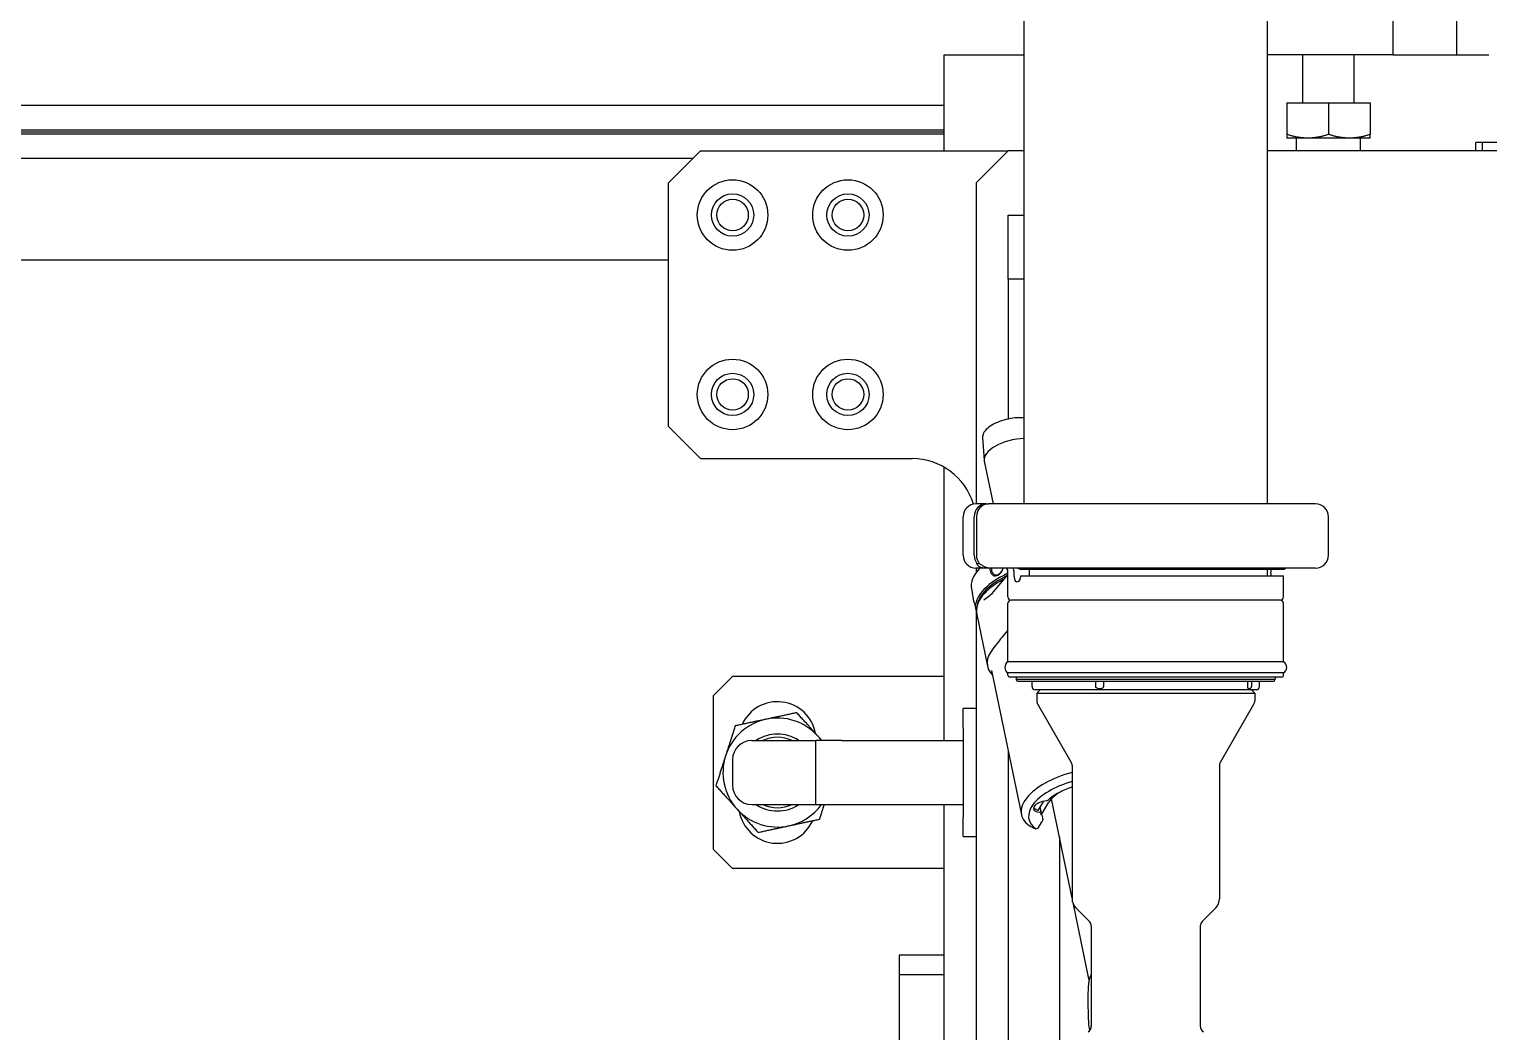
# Model space of a CAD drawing. Header units: millimetres. Extents: x 0 to 7722, y 0 to 5460.
# Drawn here: x 1535.2 to 1762.9, y 1854.4 to 2010.9 of the extents above; entities that cross this region are included whole.
import ezdxf

# ---------------------------------------------------------------- set-up
doc = ezdxf.new("R2010")
doc.units = ezdxf.units.MM
doc.header["$LTSCALE"] = 5
doc.layers.get('0').update_dxf_attribs({"linetype": 'CONTINUOUS'})

msp = doc.modelspace()

# ---------------------------------------------------------------- linework, layer by layer
for p, q in [((1728.408, 1936.801), (1728.408, 2080.801)), ((1690.408, 1936.801), (1690.408, 2021.267)), ((1747.931, 2018.894), (1747.931, 2006.894)), ((1757.931, 2006.894), (1757.931, 2018.894)), ((1677.931, 2006.894), (1690.408, 2006.894)), ((1677.931, 1991.894), (1677.931, 2006.894)), ((1747.931, 2006.894), (1728.408, 2006.894)), ((1733.931, 1999.394), (1733.931, 2006.894)), ((1741.931, 1999.394), (1741.931, 2006.894)), ((1747.931, 2006.894), (1757.931, 2006.894)), ((1757.931, 2006.894), (1762.931, 2006.894)), ((1200.431, 1999.044), (1677.931, 1999.044)), ((1731.431, 1999.394), (1731.431, 1994.474)), ((1731.431, 1999.394), (1737.931, 1999.394)), ((1737.931, 1999.394), (1737.931, 1994.474)), ((1737.931, 1999.394), (1744.431, 1999.394)), ((1744.431, 1999.394), (1744.431, 1994.474)), ((1200.431, 1995.199), (1677.931, 1995.199)), ((1200.431, 1994.894), (1677.931, 1994.894)), ((1200.431, 1994.589), (1677.931, 1994.589)), ((1734.681, 1993.894), (1731.431, 1993.894)), ((1732.931, 1991.894), (1732.931, 1993.894)), ((1741.181, 1993.894), (1734.681, 1993.894)), ((1744.431, 1993.894), (1741.181, 1993.894)), ((1742.931, 1991.894), (1742.931, 1993.894)), ((1761.931, 1993.194), (1760.931, 1993.194)), ((1760.931, 1991.894), (1760.931, 1993.194)), ((1766.814, 1993.194), (1761.931, 1993.194)), ((1761.931, 1991.894), (1761.931, 1993.194)), ((1200.431, 1990.744), (1638.781, 1990.744)), ((1634.931, 1986.894), (1639.931, 1991.894)), ((1639.931, 1991.894), (1687.931, 1991.894)), ((1682.931, 1986.894), (1687.931, 1991.894)), ((1690.408, 1991.894), (1687.931, 1991.894)), ((1787.931, 1991.894), (1728.408, 1991.894)), ((1634.931, 1948.894), (1634.931, 1986.894)), ((1682.931, 1986.894), (1682.931, 1936.801)), ((1687.931, 1981.894), (1690.408, 1981.894)), ((1687.931, 1971.894), (1687.931, 1981.894)), ((1200.431, 1974.894), (1634.931, 1974.894)), ((1690.408, 1971.894), (1687.931, 1971.894)), ((1687.931, 1971.894), (1687.931, 1950.061)), ((1639.931, 1943.894), (1634.931, 1948.894)), ((1683.948, 1947.182), (1684.181, 1943.647)), ((1639.931, 1943.894), (1672.931, 1943.894)), ((1684.202, 1943.497), (1685.587, 1936.801)), ((1677.931, 1899.894), (1677.931, 1942.554)), ((1684.494, 1936.801), (1682.908, 1936.801)), ((1684.494, 1936.801), (1684.853, 1936.801)), ((1735.908, 1936.801), (1684.853, 1936.801)), ((1680.908, 1928.801), (1680.908, 1934.801)), ((1682.627, 1928.801), (1682.627, 1934.801)), ((1682.985, 1934.801), (1682.985, 1928.801)), ((1737.908, 1928.801), (1737.908, 1934.801)), ((1684.225, 1926.801), (1682.908, 1926.801)), ((1682.931, 1926.801), (1682.931, 1926.114)), ((1683.064, 1927.515), (1683.422, 1927.515)), ((1683.505, 1926.801), (1683.276, 1926.541)), ((1685.176, 1926.801), (1684.225, 1926.801)), ((1735.908, 1926.801), (1685.176, 1926.801)), ((1685.652, 1923.092), (1687.908, 1925.746)), ((1687.908, 1922.301), (1687.908, 1926.301)), ((1731.008, 1926.601), (1689.794, 1926.601)), ((1689.887, 1925.601), (1730.908, 1925.601)), ((1728.408, 1925.601), (1728.408, 1926.601)), ((1730.908, 1922.301), (1730.908, 1925.601)), ((1682.202, 1923.551), (1682.365, 1922.763)), ((1682.666, 1921.308), (1682.883, 1920.26)), ((1682.931, 1920.069), (1682.931, 1833.894)), ((1687.908, 1912.167), (1687.908, 1921.301)), ((1730.408, 1921.801), (1688.408, 1921.801)), ((1730.408, 1921.801), (1688.408, 1921.801)), ((1730.908, 1912.167), (1730.908, 1921.301)), ((1683.027, 1919.567), (1684.7, 1911.484)), ((1687.908, 1917.131), (1687.086, 1916.164)), ((1685.344, 1910.835), (1690.004, 1888.319)), ((1730.908, 1912.167), (1687.908, 1912.167)), ((1641.931, 1906.894), (1644.931, 1909.894)), ((1677.931, 1909.894), (1644.931, 1909.894)), ((1730.908, 1910.435), (1687.908, 1910.435)), ((1687.908, 1910.101), (1687.908, 1910.435)), ((1730.608, 1909.801), (1688.208, 1909.801)), ((1689.208, 1909.801), (1689.208, 1909.441)), ((1689.208, 1909.441), (1729.608, 1909.441)), ((1689.382, 1909.141), (1689.208, 1909.441)), ((1689.382, 1909.141), (1729.435, 1909.141)), ((1691.658, 1908.301), (1691.658, 1909.141)), ((1701.601, 1908.301), (1701.601, 1909.141)), ((1702.789, 1909.141), (1702.789, 1908.301)), ((1725.349, 1908.301), (1725.349, 1909.141)), ((1725.878, 1909.141), (1725.878, 1908.301)), ((1727.158, 1908.301), (1727.158, 1909.141)), ((1729.435, 1909.141), (1729.608, 1909.441)), ((1729.608, 1909.801), (1729.608, 1909.441)), ((1730.908, 1910.101), (1730.908, 1910.435)), ((1641.931, 1882.894), (1641.931, 1906.894)), ((1726.658, 1907.801), (1692.158, 1907.801)), ((1692.908, 1907.801), (1692.408, 1907.301)), ((1692.408, 1907.301), (1726.408, 1907.301)), ((1692.408, 1907.301), (1692.408, 1906.069)), ((1725.908, 1907.801), (1726.408, 1907.301)), ((1726.408, 1907.301), (1726.408, 1906.069)), ((1680.931, 1901.894), (1680.931, 1904.894)), ((1682.931, 1904.894), (1680.931, 1904.894)), ((1697.774, 1896.507), (1692.542, 1905.569)), ((1721.042, 1896.507), (1726.274, 1905.569)), ((1680.931, 1901.894), (1680.931, 1887.894)), ((1647.931, 1899.894), (1655.931, 1899.894)), ((1655.931, 1899.894), (1657.931, 1899.894)), ((1657.931, 1889.894), (1657.931, 1899.894)), ((1661.931, 1899.894), (1657.931, 1899.894)), ((1661.931, 1899.894), (1678.931, 1899.894)), ((1678.931, 1899.894), (1680.931, 1899.894)), ((1687.931, 1898.336), (1687.931, 1838.894)), ((1644.931, 1896.894), (1644.931, 1892.894)), ((1697.908, 1896.007), (1697.908, 1875.201)), ((1720.908, 1896.007), (1720.908, 1875.201)), ((1697.908, 1875.289), (1694.7, 1890.791)), ((1647.931, 1889.894), (1655.931, 1889.894)), ((1655.931, 1889.894), (1657.931, 1889.894)), ((1657.931, 1889.894), (1661.931, 1889.894)), ((1661.931, 1889.894), (1678.931, 1889.894)), ((1677.931, 1833.894), (1677.931, 1889.894)), ((1678.931, 1889.894), (1680.931, 1889.894)), ((1692.693, 1889.09), (1693.301, 1890.07)), ((1693.056, 1888.94), (1692.966, 1889.373)), ((1693.113, 1888.36), (1694.301, 1890.273)), ((1693.224, 1888.163), (1693.314, 1887.73)), ((1680.931, 1884.894), (1680.931, 1887.894)), ((1692.271, 1886.099), (1692.598, 1886.23)), ((1692.598, 1886.23), (1693.208, 1887.214)), ((1680.931, 1884.894), (1682.931, 1884.894)), ((1695.931, 1884.844), (1695.931, 1838.894)), ((1644.931, 1879.894), (1641.931, 1882.894)), ((1677.931, 1879.894), (1644.931, 1879.894)), ((1700.512, 1862.707), (1698.106, 1874.334)), ((1700.615, 1871.665), (1698.494, 1873.787)), ((1718.201, 1871.665), (1720.323, 1873.787)), ((1700.908, 1870.958), (1700.908, 1855.301)), ((1717.908, 1870.958), (1717.908, 1855.301)), ((1677.931, 1866.394), (1670.931, 1866.394)), ((1670.931, 1866.394), (1670.931, 1863.394)), ((1670.931, 1863.394), (1677.931, 1863.394)), ((1670.931, 1863.394), (1670.931, 1839.894)), ((1700.525, 1862.496), (1700.453, 1861.72)), ((1700.516, 1855.245), (1700.644, 1854.624))]:
    msp.add_line(p, q)
for centre, radius in [((1644.931, 1981.894), 5.5), ((1662.931, 1981.894), 5.5), ((1644.931, 1981.894), 3.3), ((1644.931, 1981.894), 2.459), ((1662.931, 1981.894), 3.3), ((1662.931, 1981.894), 2.459), ((1644.931, 1953.894), 5.5), ((1662.931, 1953.894), 5.5), ((1644.931, 1953.894), 3.3), ((1662.931, 1953.894), 3.3), ((1644.931, 1953.894), 2.459), ((1662.931, 1953.894), 2.459)]:
    msp.add_circle(centre, radius)
for centre, radius, start, end in [((1672.931, 1933.894), 10, 16.66248, 90), ((1682.908, 1934.801), 2, 90, 180), ((1735.908, 1934.801), 2, 0, 90), ((1682.908, 1928.801), 2, 180, 270), ((1687.408, 1926.301), 0.5, 0, 90), ((1731.408, 1926.301), 0.5, 90, 143.1301), ((1735.908, 1928.801), 2, 270, 0), ((1688.408, 1922.301), 0.5, 180, 270), ((1730.408, 1922.301), 0.5, 270, 0), ((1688.408, 1921.301), 0.5, 90, 180), ((1730.408, 1921.301), 0.5, 0, 90), ((1688.408, 1911.301), 1, 120, 240), ((1730.408, 1911.301), 1, 300, 60), ((1688.208, 1910.101), 0.3, 180, 270), ((1730.608, 1910.101), 0.3, 270, 0), ((1692.158, 1908.301), 0.5, 180, 270), ((1726.658, 1908.301), 0.5, 270, 0), ((1651.931, 1899.894), 6.05, 10.40888, 155.4509), ((1693.408, 1906.069), 1, 180, 210), ((1725.408, 1906.069), 1, 330, 0), ((1651.931, 1894.894), 8.5, 102.09642, 162.09642), ((1651.931, 1894.894), 8.5, 42.09642, 102.09642), ((1647.931, 1896.894), 3, 90, 180), ((1651.931, 1894.894), 6, 56.44269, 123.55731), ((1651.931, 1894.894), 5.5, 65.38002, 114.61998), ((1651.931, 1894.894), 8.5, 36.03188, 42.09642), ((1651.931, 1894.894), 8.5, 162.09642, 222.09642), ((1696.908, 1896.007), 1, 0, 30), ((1721.908, 1896.007), 1, 150, 180), ((1647.931, 1892.894), 3, 180, 270), ((1651.931, 1894.894), 8.5, 222.09642, 282.09642), ((1651.931, 1889.894), 6.05, 190.40888, 335.4509), ((1651.931, 1894.894), 6, 236.44269, 303.55731), ((1651.931, 1894.894), 5.5, 245.38002, 294.61998), ((1651.931, 1894.894), 8.5, 282.09642, 323.96812), ((1699.908, 1875.201), 2, 180, 225), ((1718.908, 1875.201), 2, 315, 0), ((1699.908, 1870.958), 1, 0, 45), ((1718.908, 1870.958), 1, 135, 180), ((1699.908, 1855.301), 1, 300, 0), ((1718.908, 1855.301), 1, 180, 240)]:
    msp.add_arc(centre, radius, start, end)
for centre, major_axis, ratio, start_param, end_param in [((1689.098, 1944.51), (-4.896, -1.013), 0.4667771, 4.3464392, 6.2831853), ((1684.494, 1934.801), (0, 2), 0.9337067, 6.2830373, 7.8538114), ((1684.853, 1934.801), (0, -2), 0.9337067, 3.1414446, 4.7122187), ((1692.974, 1925.78), (-10.772, -2.229), 0.4667771, 5.6792252, 6.2831853), ((1684.494, 1928.801), (0, 2), 0.9335541, 1.570805, 2.2691578), ((1684.852, 1928.801), (0, -2), 0.9335541, 4.7123977, 5.4107505), ((1686.265, 1926.952), (-0.447, -1.167), 0.7146559, 5.1046962, 7.9955983), ((1693.655, 1922.489), (-10.772, -2.229), 0.4667771, 5.1759027, 6.3505293), ((1693.691, 1922.316), (-10.576, -2.189), 0.4667771, 5.20099, 6.1307604), ((1695.471, 1913.713), (-10.772, -2.229), 0.4667771, 5.7437062, 6.5858506), ((1700.286, 1890.446), (-10.282, -2.128), 0.4667771, 4.8483572, 6.6849555), ((1700.465, 1889.58), (-9.303, -1.925), 0.4667771, 4.8932132, 6.6885021), ((1693.65, 1889.58), (-1.763, -0.365), 0.4667771, 4.4598302, 7.2719282), ((1700.322, 1890.273), (6.316, 1.307), 0.4667771, 2.2153335, 2.7242865), ((1693.507, 1890.273), (-1.763, -0.365), 0.4667771, 1.1058707, 1.1641449), ((1700.322, 1890.273), (-7.344, -1.52), 0.4667771, 0.0656356, 0.1803325)]:
    msp.add_ellipse(centre, major_axis=major_axis, ratio=ratio, start_param=start_param, end_param=end_param)
for points, weights in [([(1731.431, 1994.474), (1731.431, 1993.894), (1731.431, 1993.894)], [1.01001874936, 1.04314139574, 1]), ([(1734.681, 1993.894), (1733.173, 1993.894), (1731.431, 1994.474)], [1, 1.04314139574, 1.01001874936]), ([(1737.931, 1994.474), (1736.189, 1993.894), (1734.681, 1993.894)], [1.01001874936, 1.04314139574, 1]), ([(1741.181, 1993.894), (1739.673, 1993.894), (1737.931, 1994.474)], [1, 1.04314139574, 1.01001874936]), ([(1744.431, 1994.474), (1742.689, 1993.894), (1741.181, 1993.894)], [1.01001874936, 1.04314139574, 1]), ([(1744.431, 1993.894), (1744.431, 1993.894), (1744.431, 1994.474)], [1, 1.04314139574, 1.01001874936]), ([(1654.948, 1904.233), (1652.377, 1903.682), (1650.15, 1903.205)], [1, 1.0379548493, 1]), ([(1658.238, 1900.592), (1656.711, 1902.282), (1654.948, 1904.233)], [1, 1.0379548493, 1]), ([(1645.351, 1902.177), (1644.543, 1899.674), (1643.843, 1897.507)], [1, 1.0379548493, 1]), ([(1650.15, 1903.205), (1647.923, 1902.728), (1645.351, 1902.177)], [1, 1.0379548493, 1]), ([(1658.869, 1899.894), (1658.553, 1900.244), (1658.238, 1900.592)], [1.01214207938, 1.00758807657, 1]), ([(1643.843, 1897.507), (1643.143, 1895.339), (1642.334, 1892.837)], [1, 1.0379548493, 1]), ([(1642.334, 1892.837), (1644.097, 1890.885), (1645.624, 1889.195)], [1, 1.0379548493, 1]), ([(1645.624, 1889.195), (1647.151, 1887.505), (1648.914, 1885.554)], [1, 1.0379548493, 1]), ([(1658.511, 1887.611), (1658.898, 1888.81), (1659.248, 1889.894)], [1, 1.01784182173, 1.01890947054]), ([(1648.914, 1885.554), (1651.485, 1886.105), (1653.712, 1886.582)], [1, 1.0379548493, 1]), ([(1653.712, 1886.582), (1655.939, 1887.06), (1658.511, 1887.611)], [1, 1.0379548493, 1]), ([(1700.791, 1863.193), (1700.178, 1862.206), (1700.473, 1855.663)], [1.4755669129, 1.4755669129, 1.28530764608]), ([(1700.908, 1863.333), (1700.846, 1863.281), (1700.791, 1863.193)], [1.47405511864, 1.4755669129, 1.4755669129])]:
    msp.add_rational_spline(points, weights, degree=2)
for points, knots in [([(1690.408, 1950.227), (1690.386, 1950.229), (1690.364, 1950.231), (1689.916, 1950.268), (1689.458, 1950.263), (1688.521, 1950.177), (1688.043, 1950.096), (1687.114, 1949.865), (1686.664, 1949.715), (1685.835, 1949.362), (1685.457, 1949.158), (1684.809, 1948.714), (1684.541, 1948.475), (1684.143, 1947.98), (1684.014, 1947.724), (1683.948, 1947.373), (1683.942, 1947.277), (1683.948, 1947.182)], [4.9825992, 4.9825992, 4.9825992, 4.9825992, 4.9995938, 4.9995938, 5.3236052, 5.3236052, 5.6464744, 5.6464744, 5.9691425, 5.9691425, 6.2924824, 6.2924824, 6.6174691, 6.6174691, 6.9426471, 6.9426471, 7.0671695, 7.0671695, 7.0671695, 7.0671695]), ([(1684.225, 1926.801), (1684.173, 1926.801), (1684.122, 1926.803), (1683.884, 1926.824), (1683.707, 1926.873), (1683.429, 1927.005), (1683.323, 1927.079), (1683.172, 1927.227), (1683.122, 1927.296), (1683.067, 1927.416), (1683.058, 1927.467), (1683.063, 1927.509), (1683.063, 1927.512), (1683.064, 1927.515)], [-0.73695418, -0.73695418, -0.73695418, -0.73695418, -0.72154198, -0.72154198, -0.66419522, -0.66419522, -0.61761117, -0.61761117, -0.57858645, -0.57858645, -0.54457434, -0.54457434, -0.54202278, -0.54202278, -0.54202278, -0.54202278]), ([(1683.422, 1927.515), (1683.43, 1927.511), (1683.439, 1927.506), (1683.52, 1927.461), (1683.6, 1927.41), (1683.808, 1927.277), (1683.938, 1927.194), (1684.249, 1927.023), (1684.434, 1926.939), (1684.813, 1926.829), (1684.997, 1926.801), (1685.176, 1926.801)], [-0.44268275, -0.44268275, -0.44268275, -0.44268275, -0.43872599, -0.43872599, -0.4039104, -0.4039104, -0.35678614, -0.35678614, -0.29995033, -0.29995033, -0.24814435, -0.24814435, -0.24814435, -0.24814435]), ([(1685.086, 1926.801), (1685.084, 1926.652), (1685.098, 1926.508), (1685.157, 1926.224), (1685.213, 1926.071), (1685.368, 1925.821), (1685.466, 1925.724), (1685.68, 1925.601), (1685.81, 1925.568), (1686.088, 1925.586), (1686.235, 1925.636), (1686.371, 1925.716)], [-0.48265328, -0.48265328, -0.48265328, -0.48265328, -0.43893242, -0.43893242, -0.38446291, -0.38446291, -0.3299934, -0.3299934, -0.2747298, -0.2747298, -0.21946621, -0.21946621, -0.21946621, -0.21946621]), ([(1686.371, 1925.716), (1686.506, 1925.795), (1686.645, 1925.914), (1686.888, 1926.203), (1686.991, 1926.373), (1687.101, 1926.624), (1687.133, 1926.711), (1687.158, 1926.801)], [-0.21946621, -0.21946621, -0.21946621, -0.21946621, -0.16420261, -0.16420261, -0.10893902, -0.10893902, -0.08197633, -0.08197633, -0.08197633, -0.08197633]), ([(1688.852, 1926.301), (1688.854, 1926.349), (1688.85, 1926.397), (1688.828, 1926.504), (1688.805, 1926.561), (1688.74, 1926.664), (1688.697, 1926.709), (1688.598, 1926.77), (1688.545, 1926.79), (1688.469, 1926.8), (1688.451, 1926.801), (1688.432, 1926.801)], [0.158249174, 0.158249174, 0.158249174, 0.158249174, 0.172915421, 0.172915421, 0.192851149, 0.192851149, 0.214325094, 0.214325094, 0.233543464, 0.233543464, 0.239563064, 0.239563064, 0.239563064, 0.239563064]), ([(1689.383, 1926.801), (1689.429, 1926.801), (1689.477, 1926.793), (1689.583, 1926.761), (1689.64, 1926.733), (1689.729, 1926.668), (1689.764, 1926.636), (1689.794, 1926.601)], [0.08018956, 0.08018956, 0.08018956, 0.08018956, 0.095142223, 0.095142223, 0.114191928, 0.114191928, 0.128227564, 0.128227564, 0.128227564, 0.128227564]), ([(1687.388, 1925.134), (1687.052, 1924.96), (1686.729, 1924.778), (1685.574, 1924.068), (1684.85, 1923.496), (1683.727, 1922.3), (1683.328, 1921.674), (1682.964, 1920.546), (1682.928, 1920.044), (1683.027, 1919.567)], [6.1032664, 6.1032664, 6.1032664, 6.1032664, 6.2204439, 6.2204439, 6.5460656, 6.5460656, 6.8731691, 6.8731691, 7.1320212, 7.1320212, 7.1320212, 7.1320212]), ([(1689.337, 1924.601), (1689.269, 1924.601), (1689.2, 1924.638), (1689.077, 1924.792), (1689.023, 1924.907), (1688.94, 1925.173), (1688.905, 1925.342), (1688.859, 1925.711), (1688.848, 1925.912), (1688.848, 1926.101), (1688.848, 1926.166), (1688.849, 1926.233), (1688.852, 1926.301)], [0.67827245, 0.67827245, 0.67827245, 0.67827245, 0.73479513, 0.73479513, 0.79131782, 0.79131782, 0.84784054, 0.84784054, 0.90436327, 0.90436327, 0.90436327, 0.92402502, 0.92402502, 0.92402502, 0.92402502]), ([(1689.887, 1925.601), (1689.884, 1925.576), (1689.88, 1925.551), (1689.843, 1925.342), (1689.795, 1925.173), (1689.688, 1924.907), (1689.621, 1924.792), (1689.479, 1924.638), (1689.404, 1924.601), (1689.337, 1924.601)], [0.5012245, 0.5012245, 0.5012245, 0.5012245, 0.50870436, 0.50870436, 0.56522709, 0.56522709, 0.62174977, 0.62174977, 0.67827245, 0.67827245, 0.67827245, 0.67827245]), ([(1691.213, 1926.601), (1691.197, 1926.437), (1691.189, 1926.264), (1691.189, 1926.101), (1691.189, 1925.937), (1691.197, 1925.764), (1691.213, 1925.601)], [-0.049045242, -0.049045242, -0.049045242, -0.049045242, 0, 0, 0, 0.049045242, 0.049045242, 0.049045242, 0.049045242]), ([(1728.899, 1926.301), (1728.895, 1926.233), (1728.893, 1926.166), (1728.893, 1926.101), (1728.893, 1925.937), (1728.905, 1925.764), (1728.929, 1925.601)], [0.884701515, 0.884701515, 0.884701515, 0.884701515, 0.904363269, 0.904363269, 0.904363269, 0.953406132, 0.953406132, 0.953406132, 0.953406132]), ([(1729.023, 1926.601), (1729.007, 1926.582), (1728.993, 1926.563), (1728.943, 1926.486), (1728.918, 1926.424), (1728.902, 1926.339), (1728.9, 1926.32), (1728.899, 1926.301)], [0.128227564, 0.128227564, 0.128227564, 0.128227564, 0.135493288, 0.135493288, 0.155674593, 0.155674593, 0.161507633, 0.161507633, 0.161507633, 0.161507633]), ([(1682.666, 1921.308), (1682.645, 1921.41), (1682.624, 1921.515), (1682.565, 1921.806), (1682.528, 1921.99), (1682.495, 1922.148), (1682.463, 1922.302), (1682.431, 1922.453), (1682.39, 1922.649), (1682.376, 1922.711), (1682.365, 1922.763)], [-0.08437764, -0.08437764, -0.08437764, -0.08437764, -0.05446951, -0.05446951, 0, 0, 0, 0.0535806, 0.0535806, 0.08432038, 0.08432038, 0.08432038, 0.08432038]), ([(1687.086, 1916.164), (1686.949, 1916.003), (1686.788, 1915.796), (1686.356, 1915.225), (1686.001, 1914.743), (1685.695, 1914.383)], [2.07362716, 2.07362716, 2.07362716, 2.07362716, 2.17102106, 2.17102106, 2.38844924, 2.38844924, 2.38844924, 2.38844924]), ([(1702.789, 1908.301), (1702.789, 1908.273), (1702.785, 1908.246), (1702.772, 1908.192), (1702.761, 1908.166), (1702.725, 1908.104), (1702.694, 1908.07), (1702.607, 1908.009), (1702.548, 1907.984), (1702.424, 1907.955), (1702.368, 1907.948), (1702.298, 1907.945), (1702.287, 1907.944), (1702.271, 1907.944), (1702.266, 1907.944), (1702.257, 1907.944), (1702.253, 1907.944), (1702.246, 1907.944), (1702.242, 1907.944), (1702.234, 1907.944), (1702.229, 1907.944), (1702.213, 1907.944), (1702.201, 1907.945), (1702.088, 1907.95), (1701.989, 1907.967), (1701.829, 1908.019), (1701.766, 1908.05), (1701.683, 1908.116), (1701.656, 1908.146), (1701.621, 1908.204), (1701.609, 1908.233), (1701.602, 1908.276), (1701.601, 1908.288), (1701.601, 1908.301)], [-0.27471021, -0.27471021, -0.27471021, -0.27471021, -0.2664397, -0.2664397, -0.25730184, -0.25730184, -0.24260134, -0.24260134, -0.22547322, -0.22547322, -0.21254689, -0.21254689, -0.21006895, -0.21006895, -0.20897295, -0.20897295, -0.20816606, -0.20816606, -0.20742259, -0.20742259, -0.2064171, -0.2064171, -0.20395631, -0.20395631, -0.18280349, -0.18280349, -0.16541447, -0.16541447, -0.153247, -0.153247, -0.14323739, -0.14323739, -0.13912682, -0.13912682, -0.13912682, -0.13912682]), ([(1725.878, 1908.301), (1725.878, 1908.273), (1725.874, 1908.246), (1725.859, 1908.192), (1725.847, 1908.166), (1725.81, 1908.104), (1725.78, 1908.07), (1725.703, 1908.009), (1725.657, 1907.984), (1725.576, 1907.955), (1725.544, 1907.948), (1725.509, 1907.945), (1725.504, 1907.944), (1725.496, 1907.944), (1725.494, 1907.944), (1725.49, 1907.944), (1725.488, 1907.944), (1725.485, 1907.944), (1725.484, 1907.944), (1725.48, 1907.944), (1725.478, 1907.944), (1725.471, 1907.944), (1725.466, 1907.945), (1725.421, 1907.95), (1725.394, 1907.967), (1725.364, 1908.019), (1725.357, 1908.05), (1725.351, 1908.116), (1725.35, 1908.146), (1725.349, 1908.204), (1725.349, 1908.233), (1725.349, 1908.276), (1725.349, 1908.288), (1725.349, 1908.301)], [-0.27471021, -0.27471021, -0.27471021, -0.27471021, -0.2664397, -0.2664397, -0.25730184, -0.25730184, -0.24260134, -0.24260134, -0.22547322, -0.22547322, -0.21254689, -0.21254689, -0.21006895, -0.21006895, -0.20897295, -0.20897295, -0.20816606, -0.20816606, -0.20742259, -0.20742259, -0.2064171, -0.2064171, -0.20395631, -0.20395631, -0.18280349, -0.18280349, -0.16541447, -0.16541447, -0.153247, -0.153247, -0.14323739, -0.14323739, -0.13912682, -0.13912682, -0.13912682, -0.13912682]), ([(1697.908, 1892.621), (1697.617, 1892.524), (1697.333, 1892.419), (1696.355, 1892.024), (1695.711, 1891.695), (1694.759, 1891.086), (1694.407, 1890.816), (1694.113, 1890.543)], [5.81034726, 5.81034726, 5.81034726, 5.81034726, 5.93363656, 5.93363656, 6.24811561, 6.24811561, 6.4760114, 6.4760114, 6.4760114, 6.4760114]), ([(1693.301, 1890.07), (1693.323, 1890.105), (1693.346, 1890.16), (1693.375, 1890.262), (1693.387, 1890.325), (1693.394, 1890.384)], [-0.077211422, -0.077211422, -0.077211422, -0.077211422, -0.056177802, -0.056177802, -0.038036275, -0.038036275, -0.038036275, -0.038036275]), ([(1694.113, 1890.543), (1694.1, 1890.53), (1694.085, 1890.52), (1694.038, 1890.492), (1694.002, 1890.48), (1693.951, 1890.471), (1693.938, 1890.469), (1693.926, 1890.468)], [0.124547857, 0.124547857, 0.124547857, 0.124547857, 0.130920289, 0.130920289, 0.143251326, 0.143251326, 0.147089064, 0.147089064, 0.147089064, 0.147089064]), ([(1692.574, 1889.013), (1692.51, 1889.028), (1692.448, 1889.046), (1692.326, 1889.093), (1692.266, 1889.121), (1692.149, 1889.191), (1692.092, 1889.232), (1691.99, 1889.328), (1691.944, 1889.383), (1691.905, 1889.445)], [4.64644819, 4.64644819, 4.64644819, 4.64644819, 4.80402843, 4.80402843, 4.96160868, 4.96160868, 5.11918892, 5.11918892, 5.26479904, 5.26479904, 5.26479904, 5.26479904]), ([(1692.574, 1889.013), (1692.589, 1889.01), (1692.604, 1889.011), (1692.643, 1889.027), (1692.671, 1889.055), (1692.693, 1889.09)], [-0.27765458, -0.27765458, -0.27765458, -0.27765458, -0.266094284, -0.266094284, -0.245060663, -0.245060663, -0.245060663, -0.245060663]), ([(1692.824, 1888.692), (1692.855, 1888.69), (1692.886, 1888.692), (1692.947, 1888.709), (1692.977, 1888.725), (1693.023, 1888.769), (1693.04, 1888.796), (1693.06, 1888.855), (1693.063, 1888.888), (1693.058, 1888.927), (1693.057, 1888.934), (1693.056, 1888.94)], [0.050023602, 0.050023602, 0.050023602, 0.050023602, 0.060826763, 0.060826763, 0.073180937, 0.073180937, 0.084854934, 0.084854934, 0.096286892, 0.096286892, 0.09856043, 0.09856043, 0.09856043, 0.09856043]), ([(1693.058, 1888.859), (1693.052, 1888.821), (1693.047, 1888.784), (1693.041, 1888.71), (1693.039, 1888.673), (1693.037, 1888.601), (1693.038, 1888.565), (1693.042, 1888.494), (1693.045, 1888.459), (1693.054, 1888.389), (1693.06, 1888.355), (1693.067, 1888.32)], [0.67339613, 0.67339613, 0.67339613, 0.67339613, 0.70848408, 0.70848408, 0.74357203, 0.74357203, 0.77865999, 0.77865999, 0.81374794, 0.81374794, 0.84883589, 0.84883589, 0.84883589, 0.84883589]), ([(1693.314, 1887.73), (1693.319, 1887.703), (1693.322, 1887.667), (1693.322, 1887.594), (1693.317, 1887.545), (1693.302, 1887.454), (1693.287, 1887.397), (1693.255, 1887.303), (1693.231, 1887.25), (1693.208, 1887.214)], [-0.11963963, -0.11963963, -0.11963963, -0.11963963, -0.110397314, -0.110397314, -0.097700685, -0.097700685, -0.080158507, -0.080158507, -0.058594322, -0.058594322, -0.058594322, -0.058594322]), ([(1700.512, 1862.707), (1700.515, 1862.692), (1700.518, 1862.676), (1700.523, 1862.646), (1700.524, 1862.63), (1700.527, 1862.6), (1700.527, 1862.586), (1700.528, 1862.558), (1700.528, 1862.544), (1700.527, 1862.519), (1700.526, 1862.507), (1700.525, 1862.496)], [5.43434941, 5.43434941, 5.43434941, 5.43434941, 5.46272951, 5.46272951, 5.49110961, 5.49110961, 5.51948972, 5.51948972, 5.54786982, 5.54786982, 5.57624992, 5.57624992, 5.57624992, 5.57624992])]:
    msp.add_open_spline(points, degree=3, knots=knots)
for points in [[(1684.147, 1921.861), (1684.627, 1922.185), (1685.203, 1922.563), (1685.652, 1923.092)], [(1691.211, 1886.611), (1691.564, 1886.44), (1691.917, 1886.27), (1692.271, 1886.099)], [(1700.473, 1855.663), (1700.479, 1855.523), (1700.489, 1855.371), (1700.516, 1855.245)]]:
    msp.add_open_spline(points, degree=3)

doc.saveas('drawing.dxf')
